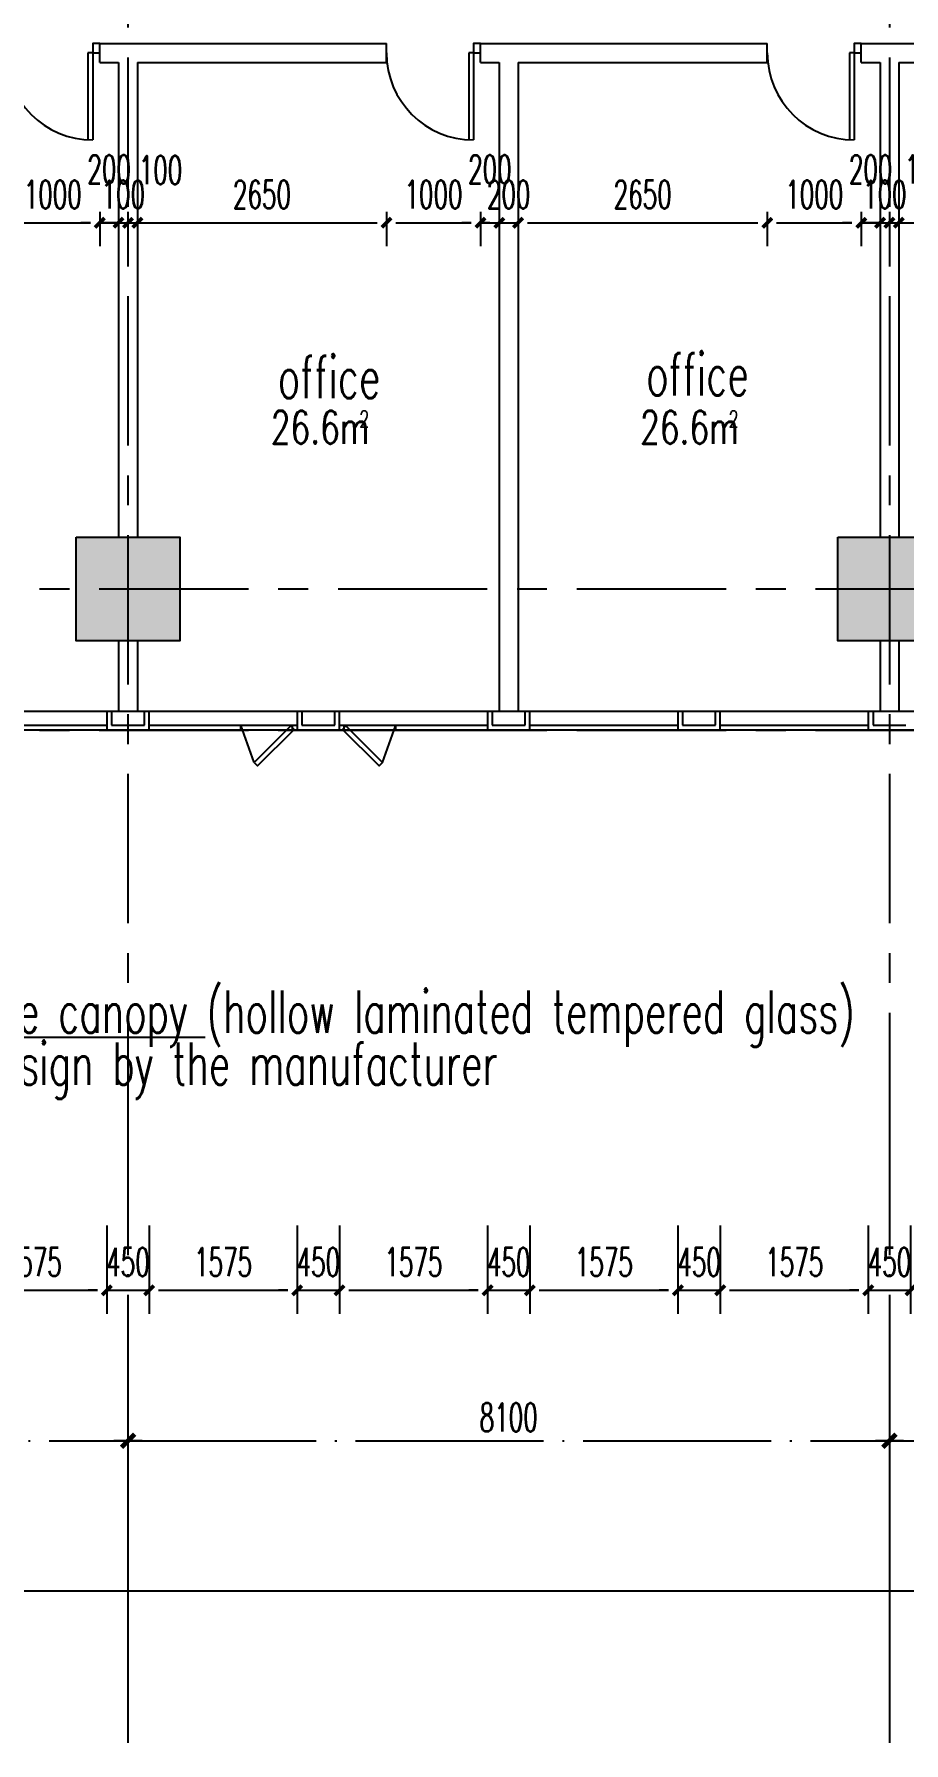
# Model space of a CAD drawing. Extents: x 824790 to 994147, y 4290613 to 4374713.
# Drawn here: x 915412 to 924663, y 4307924 to 4326096 of the extents above; entities that cross this region are included whole.
import ezdxf

# ---------------------------------------------------------------- set-up
doc = ezdxf.new("R2010")
doc.units = 0
doc.header["$LTSCALE"] = 1000
doc.header["$MEASUREMENT"] = 0
for name, pattern in [('ACAD_ISO08W100', [36, 24, -3, 6, -3]), ('CENTER', [50.8, 31.75, -6.35, 6.35, -6.35]), ('DOTE', [2.42, 2, -0.2, 0.02, -0.2])]:
    doc.linetypes.add(name, pattern=pattern)
doc.layers.get('0').update_dxf_attribs({"color": 255, "linetype": 'CONTINUOUS'})
for name, color, linetype in [('A-AREA-TEXT', 6, 'CONTINUOUS'), ('A-AXIS', 3, 'CONTINUOUS'), ('A-DIM', 201, 'CONTINUOUS'), ('A-DOTE', 8, 'ACAD_ISO08W100'), ('A-FIN-GRAN', 34, 'CONTINUOUS'), ('A-NOTE', 150, 'CONTINUOUS'), ('A-TEXT-CN', 31, 'CONTINUOUS'), ('A-WALL', 2, 'CONTINUOUS'), ('A-WINDOW', 4, 'CONTINUOUS'), ('A_DIM_EX1', 171, 'CONTINUOUS'), ('DOTE', 17, 'DOTE'), ('HATCH-F252', 252, 'CONTINUOUS'), ('S-COLUMN', 1, 'CONTINUOUS'), ('WINDOW', 4, 'CONTINUOUS')]:
    doc.layers.add(name, color=color, linetype=linetype)
doc.styles.add('_HZTXT', font='tjromans.shx', dxfattribs={"width": 0.7, "bigfont": 'tjhztxt.shx'})
doc.styles.add('DIM_FONT', font='SIMPLEX.shx', dxfattribs={"width": 0.6, "bigfont": 'GBCBIG.shx'})
doc.styles.add('TONGJI-FONT', font='simplex.shx')
doc.dimstyles.new('DIM100', dxfattribs={"dimscale": 100, "dimtxt": 3, "dimasz": 0.01, "dimexe": 1, "dimexo": 1, "dimgap": 1, "dimtad": 1, "dimdec": 0, "dimtxsty": 'DIM_FONT', "dimblk1": 'h-_DIMX', "dimblk2": 'h-_DIMX', "dimsah": 1, "dimcen": 0.01, "dimclrd": 256, "dimclre": 256, "dimclrt": 7, "dimadec": 3, "dimazin": 3, "dimtfac": 1, "dimtdec": 0, "dimtix": 1, "dimtmove": 2, "dimatfit": 3, "dimldrblk": 'h-_DIMX', "dimtzin": 5, "dimarcsym": 0})
doc.dimstyles.new('DIMN', dxfattribs={"dimtxt": 300, "dimasz": 100, "dimexe": 250, "dimexo": 300, "dimgap": 150, "dimtad": 1, "dimdec": 0, "dimtxsty": 'DIM_FONT', "dimblk": 'h-_ArchTick', "dimcen": 2.5, "dimclrt": 7, "dimazin": 2, "dimtfac": 1, "dimtdec": 0, "dimtix": 1, "dimtmove": 2, "dimatfit": 3, "dimarcsym": 0})

# ---------------------------------------------------------------- blocks, each defined once
blk = doc.blocks.new('h-_DIMX')
blk.add_line((-150, 0), (150, 0))
at = {"const_width": 50}
blk.add_lwpolyline([(-70, -70), (70, 70)], dxfattribs=at)
blk = doc.blocks.new('*D74')
at = {"layer": 'A-AXIS', "lineweight": -2, "transparency": 16777216}
for p, q in [((-2600529, -1783515), (-2600529, -1788988)), ((-2487529, -1783515), (-2487529, -1788988)), ((-2487530, -1788888), (-2600528, -1788888))]:
    blk.add_line(p, q, dxfattribs=at)
at = {"layer": 'A-AXIS', "lineweight": -2, "transparency": 16777216, "rotation": 180}
blk.add_blockref('h-_DIMX', (-2600529, -1788888), dxfattribs=at)
at = {"layer": 'A-AXIS', "lineweight": -2, "transparency": 16777216}
blk.add_blockref('h-_DIMX', (-2487529, -1788888), dxfattribs=at)
at = {"layer": 'A-AXIS', "color": 7, "transparency": 16777216, "insert": (-2544029, -1788638), "char_height": 300, "attachment_point": 5, "style": 'DIM_FONT'}
blk.add_mtext('\\A1;113000', dxfattribs=at)
blk = doc.blocks.new('h-轴号横')
at = {"layer": 'DOTE', "linetype": 'ACAD_ISO08W100'}
for p, q in [((-2524061, -1920712), (-2524061, -1925256)), ((-2515961, -1921498), (-2515961, -1925257))]:
    blk.add_line(p, q, dxfattribs=at)
blk = doc.blocks.new('h-D10')
for p, q in [((75, 0), (75, 925)), ((125, 0), (125, 923.64766)), ((75, 0), (125, 0))]:
    blk.add_line(p, q)
blk.add_lwpolyline([(75, 0), (0, 0), (0, -100), (75, -100)], close=True)
blk.add_arc((75, 0), 925, 0, 90)
blk = doc.blocks.new('h-ewryer')
at = {"layer": 'A-WINDOW', "ltscale": 0.5}
blk.add_line((366378, 243878), (366234, 243482), dxfattribs=at)
at = {"layer": 'A-WINDOW'}
for p, q in [((366234, 243532), (366234, 243482)), ((366784, 243532), (366784, 243482))]:
    blk.add_line(p, q, dxfattribs=at)
at = {"layer": 'A-WINDOW', "ltscale": 0.5}
blk.add_lwpolyline([(366378, 243878), (366413, 243914), (366802, 243525), (366767, 243489)], close=True, dxfattribs=at)
blk = doc.blocks.new('h-2层裙房幕墙')
at = {"layer": 'A-FIN-GRAN'}
for p, q in [((814786, 4006635), (814786, 4006435)), ((814836, 4006635), (814836, 4006485)), ((815186, 4006485), (815186, 4006635)), ((815236, 4006435), (815236, 4006635)), ((816811, 4006635), (816811, 4006435)), ((816861, 4006635), (816861, 4006485)), ((817211, 4006485), (817211, 4006635)), ((817261, 4006435), (817261, 4006635)), ((818836, 4006635), (818836, 4006435)), ((818886, 4006635), (818886, 4006485)), ((819236, 4006485), (819236, 4006635)), ((819286, 4006435), (819286, 4006635)), ((820861, 4006635), (820861, 4006435)), ((820911, 4006635), (820911, 4006485)), ((821261, 4006485), (821261, 4006635)), ((821311, 4006435), (821311, 4006635)), ((822886, 4006635), (822886, 4006435)), ((822936, 4006635), (822936, 4006485)), ((814786, 4006435), (815236, 4006435)), ((814836, 4006485), (815186, 4006485)), ((816811, 4006435), (817261, 4006435)), ((816861, 4006485), (817211, 4006485)), ((818836, 4006435), (819286, 4006435)), ((818886, 4006485), (819236, 4006485)), ((820861, 4006435), (821311, 4006435)), ((820911, 4006485), (821261, 4006485)), ((822886, 4006435), (823336, 4006435)), ((822936, 4006485), (823286, 4006485))]:
    blk.add_line(p, q, dxfattribs=at)
at = {"layer": 'WINDOW'}
for p, q in [((802936, 4006635), (839086, 4006635)), ((839086, 4006435), (802936, 4006435)), ((813211, 4006485), (814786, 4006485)), ((815236, 4006485), (816811, 4006485)), ((817261, 4006485), (818836, 4006485)), ((819286, 4006485), (820861, 4006485)), ((821311, 4006485), (822886, 4006485))]:
    blk.add_line(p, q, dxfattribs=at)
at = {"layer": 'A-WINDOW', "xscale": -1, "rotation": 180}
blk.add_blockref('h-ewryer', (449976, 4249967), dxfattribs=at)
at = {"layer": 'A-WINDOW', "rotation": 180}
blk.add_blockref('h-ewryer', (1184095, 4249967), dxfattribs=at)
blk = doc.blocks.new('h-1100柱')
at = {"layer": 'HATCH-F252'}
blk.add_hatch(color=256, dxfattribs=at).paths.add_polyline_path([(917265, 4495302), (918365, 4495302), (918365, 4494202), (917265, 4494202)])
at = {"layer": 'S-COLUMN'}
blk.add_lwpolyline([(917265, 4495302), (918365, 4495302), (918365, 4494202), (917265, 4494202)], close=True, dxfattribs=at)
blk = doc.blocks.new('h-二层柱网')
at = {"layer": 'A-WALL'}
for p in [(198595, -174557), (206695, -174557)]:
    blk.add_blockref('h-1100柱', p, dxfattribs=at)
blk = doc.blocks.new('h-_ArchTick')
at = {"color": 0, "linetype": 'ByBlock', "const_width": 0.4}
blk.add_lwpolyline([(-0.5, -0.5), (0.5, 0.5)], dxfattribs=at)
blk = doc.blocks.new('*D467')
at = {"layer": 'A-DIM', "color": 0, "lineweight": -2, "transparency": 16777216}
for p, q in [((924285, 4313426), (924285, 4312487)), ((924735, 4313426), (924735, 4312487)), ((924185, 4312737), (924085, 4312737)), ((924285, 4312737), (924735, 4312737)), ((924835, 4312737), (924935, 4312737))]:
    blk.add_line(p, q, dxfattribs=at)
at = {"layer": 'A-DIM', "color": 0, "lineweight": -2, "transparency": 16777216, "xscale": 100, "yscale": 100, "zscale": 100}
blk.add_blockref('h-_ArchTick', (924285, 4312737), dxfattribs=at)
at = {"layer": 'A-DIM', "color": 0, "lineweight": -2, "transparency": 16777216, "xscale": 100, "yscale": 100, "zscale": 100, "rotation": 180}
blk.add_blockref('h-_ArchTick', (924735, 4312737), dxfattribs=at)
at = {"layer": 'A-DIM', "color": 7, "transparency": 16777216, "insert": (924510, 4313037), "char_height": 300, "attachment_point": 5, "style": 'DIM_FONT'}
blk.add_mtext('\\A1;450', dxfattribs=at)
blk = doc.blocks.new('*D468')
at = {"layer": 'A-DIM', "color": 0, "lineweight": -2, "transparency": 16777216}
for p, q in [((922710, 4313426), (922710, 4312487)), ((924285, 4313426), (924285, 4312487)), ((922810, 4312737), (924185, 4312737))]:
    blk.add_line(p, q, dxfattribs=at)
at = {"layer": 'A-DIM', "color": 0, "lineweight": -2, "transparency": 16777216, "xscale": 100, "yscale": 100, "zscale": 100, "rotation": 180}
blk.add_blockref('h-_ArchTick', (922710, 4312737), dxfattribs=at)
at = {"layer": 'A-DIM', "color": 0, "lineweight": -2, "transparency": 16777216, "xscale": 100, "yscale": 100, "zscale": 100}
blk.add_blockref('h-_ArchTick', (924285, 4312737), dxfattribs=at)
at = {"layer": 'A-DIM', "color": 7, "transparency": 16777216, "insert": (923497, 4313037), "char_height": 300, "attachment_point": 5, "style": 'DIM_FONT'}
blk.add_mtext('\\A1;1575', dxfattribs=at)
blk = doc.blocks.new('*D469')
at = {"layer": 'A-DIM', "color": 0, "lineweight": -2, "transparency": 16777216}
for p, q in [((922260, 4313426), (922260, 4312487)), ((922710, 4313426), (922710, 4312487)), ((922160, 4312737), (922060, 4312737)), ((922260, 4312737), (922710, 4312737)), ((922810, 4312737), (922910, 4312737))]:
    blk.add_line(p, q, dxfattribs=at)
at = {"layer": 'A-DIM', "color": 0, "lineweight": -2, "transparency": 16777216, "xscale": 100, "yscale": 100, "zscale": 100}
blk.add_blockref('h-_ArchTick', (922260, 4312737), dxfattribs=at)
at = {"layer": 'A-DIM', "color": 0, "lineweight": -2, "transparency": 16777216, "xscale": 100, "yscale": 100, "zscale": 100, "rotation": 180}
blk.add_blockref('h-_ArchTick', (922710, 4312737), dxfattribs=at)
at = {"layer": 'A-DIM', "color": 7, "transparency": 16777216, "insert": (922485, 4313037), "char_height": 300, "attachment_point": 5, "style": 'DIM_FONT'}
blk.add_mtext('\\A1;450', dxfattribs=at)
blk = doc.blocks.new('*D470')
at = {"layer": 'A-DIM', "color": 0, "lineweight": -2, "transparency": 16777216}
for p, q in [((920685, 4313426), (920685, 4312487)), ((922260, 4313426), (922260, 4312487)), ((920785, 4312737), (922160, 4312737))]:
    blk.add_line(p, q, dxfattribs=at)
at = {"layer": 'A-DIM', "color": 0, "lineweight": -2, "transparency": 16777216, "xscale": 100, "yscale": 100, "zscale": 100, "rotation": 180}
blk.add_blockref('h-_ArchTick', (920685, 4312737), dxfattribs=at)
at = {"layer": 'A-DIM', "color": 0, "lineweight": -2, "transparency": 16777216, "xscale": 100, "yscale": 100, "zscale": 100}
blk.add_blockref('h-_ArchTick', (922260, 4312737), dxfattribs=at)
at = {"layer": 'A-DIM', "color": 7, "transparency": 16777216, "insert": (921472, 4313037), "char_height": 300, "attachment_point": 5, "style": 'DIM_FONT'}
blk.add_mtext('\\A1;1575', dxfattribs=at)
blk = doc.blocks.new('*D471')
at = {"layer": 'A-DIM', "color": 0, "lineweight": -2, "transparency": 16777216}
for p, q in [((920235, 4313426), (920235, 4312487)), ((920685, 4313426), (920685, 4312487)), ((920135, 4312737), (920035, 4312737)), ((920235, 4312737), (920685, 4312737)), ((920785, 4312737), (920885, 4312737))]:
    blk.add_line(p, q, dxfattribs=at)
at = {"layer": 'A-DIM', "color": 0, "lineweight": -2, "transparency": 16777216, "xscale": 100, "yscale": 100, "zscale": 100}
blk.add_blockref('h-_ArchTick', (920235, 4312737), dxfattribs=at)
at = {"layer": 'A-DIM', "color": 0, "lineweight": -2, "transparency": 16777216, "xscale": 100, "yscale": 100, "zscale": 100, "rotation": 180}
blk.add_blockref('h-_ArchTick', (920685, 4312737), dxfattribs=at)
at = {"layer": 'A-DIM', "color": 7, "transparency": 16777216, "insert": (920460, 4313037), "char_height": 300, "attachment_point": 5, "style": 'DIM_FONT'}
blk.add_mtext('\\A1;450', dxfattribs=at)
blk = doc.blocks.new('*D472')
at = {"layer": 'A-DIM', "color": 0, "lineweight": -2, "transparency": 16777216}
for p, q in [((918660, 4313426), (918660, 4312487)), ((920235, 4313426), (920235, 4312487)), ((918760, 4312737), (920135, 4312737))]:
    blk.add_line(p, q, dxfattribs=at)
at = {"layer": 'A-DIM', "color": 0, "lineweight": -2, "transparency": 16777216, "xscale": 100, "yscale": 100, "zscale": 100, "rotation": 180}
blk.add_blockref('h-_ArchTick', (918660, 4312737), dxfattribs=at)
at = {"layer": 'A-DIM', "color": 0, "lineweight": -2, "transparency": 16777216, "xscale": 100, "yscale": 100, "zscale": 100}
blk.add_blockref('h-_ArchTick', (920235, 4312737), dxfattribs=at)
at = {"layer": 'A-DIM', "color": 7, "transparency": 16777216, "insert": (919447, 4313037), "char_height": 300, "attachment_point": 5, "style": 'DIM_FONT'}
blk.add_mtext('\\A1;1575', dxfattribs=at)
blk = doc.blocks.new('*D473')
at = {"layer": 'A-DIM', "color": 0, "lineweight": -2, "transparency": 16777216}
for p, q in [((918210, 4313426), (918210, 4312487)), ((918660, 4313426), (918660, 4312487)), ((918110, 4312737), (918010, 4312737)), ((918210, 4312737), (918660, 4312737)), ((918760, 4312737), (918860, 4312737))]:
    blk.add_line(p, q, dxfattribs=at)
at = {"layer": 'A-DIM', "color": 0, "lineweight": -2, "transparency": 16777216, "xscale": 100, "yscale": 100, "zscale": 100}
blk.add_blockref('h-_ArchTick', (918210, 4312737), dxfattribs=at)
at = {"layer": 'A-DIM', "color": 0, "lineweight": -2, "transparency": 16777216, "xscale": 100, "yscale": 100, "zscale": 100, "rotation": 180}
blk.add_blockref('h-_ArchTick', (918660, 4312737), dxfattribs=at)
at = {"layer": 'A-DIM', "color": 7, "transparency": 16777216, "insert": (918435, 4313037), "char_height": 300, "attachment_point": 5, "style": 'DIM_FONT'}
blk.add_mtext('\\A1;450', dxfattribs=at)
blk = doc.blocks.new('*D474')
at = {"layer": 'A-DIM', "color": 0, "lineweight": -2, "transparency": 16777216}
for p, q in [((916635, 4313426), (916635, 4312487)), ((918210, 4313426), (918210, 4312487)), ((916735, 4312737), (918110, 4312737))]:
    blk.add_line(p, q, dxfattribs=at)
at = {"layer": 'A-DIM', "color": 0, "lineweight": -2, "transparency": 16777216, "xscale": 100, "yscale": 100, "zscale": 100, "rotation": 180}
blk.add_blockref('h-_ArchTick', (916635, 4312737), dxfattribs=at)
at = {"layer": 'A-DIM', "color": 0, "lineweight": -2, "transparency": 16777216, "xscale": 100, "yscale": 100, "zscale": 100}
blk.add_blockref('h-_ArchTick', (918210, 4312737), dxfattribs=at)
at = {"layer": 'A-DIM', "color": 7, "transparency": 16777216, "insert": (917422, 4313037), "char_height": 300, "attachment_point": 5, "style": 'DIM_FONT'}
blk.add_mtext('\\A1;1575', dxfattribs=at)
blk = doc.blocks.new('*D475')
at = {"layer": 'A-DIM', "color": 0, "lineweight": -2, "transparency": 16777216}
for p, q in [((916185, 4313426), (916185, 4312487)), ((916635, 4313426), (916635, 4312487)), ((916085, 4312737), (915985, 4312737)), ((916185, 4312737), (916635, 4312737)), ((916735, 4312737), (916835, 4312737))]:
    blk.add_line(p, q, dxfattribs=at)
at = {"layer": 'A-DIM', "color": 0, "lineweight": -2, "transparency": 16777216, "xscale": 100, "yscale": 100, "zscale": 100}
blk.add_blockref('h-_ArchTick', (916185, 4312737), dxfattribs=at)
at = {"layer": 'A-DIM', "color": 0, "lineweight": -2, "transparency": 16777216, "xscale": 100, "yscale": 100, "zscale": 100, "rotation": 180}
blk.add_blockref('h-_ArchTick', (916635, 4312737), dxfattribs=at)
at = {"layer": 'A-DIM', "color": 7, "transparency": 16777216, "insert": (916410, 4313037), "char_height": 300, "attachment_point": 5, "style": 'DIM_FONT'}
blk.add_mtext('\\A1;450', dxfattribs=at)
blk = doc.blocks.new('*D476')
at = {"layer": 'A-DIM', "color": 0, "lineweight": -2, "transparency": 16777216}
for p, q in [((914610, 4313426), (914610, 4312487)), ((916185, 4313426), (916185, 4312487)), ((914710, 4312737), (916085, 4312737))]:
    blk.add_line(p, q, dxfattribs=at)
at = {"layer": 'A-DIM', "color": 0, "lineweight": -2, "transparency": 16777216, "xscale": 100, "yscale": 100, "zscale": 100, "rotation": 180}
blk.add_blockref('h-_ArchTick', (914610, 4312737), dxfattribs=at)
at = {"layer": 'A-DIM', "color": 0, "lineweight": -2, "transparency": 16777216, "xscale": 100, "yscale": 100, "zscale": 100}
blk.add_blockref('h-_ArchTick', (916185, 4312737), dxfattribs=at)
at = {"layer": 'A-DIM', "color": 7, "transparency": 16777216, "insert": (915397, 4313037), "char_height": 300, "attachment_point": 5, "style": 'DIM_FONT'}
blk.add_mtext('\\A1;1575', dxfattribs=at)
blk = doc.blocks.new('*D601')
at = {"layer": 'A-DIM', "color": 0, "lineweight": -2, "transparency": 16777216}
for p, q in [((915110, 4324207), (915110, 4323840)), ((915210, 4324090), (916010, 4324090)), ((916110, 4324207), (916110, 4323840))]:
    blk.add_line(p, q, dxfattribs=at)
at = {"layer": 'A-DIM', "color": 0, "lineweight": -2, "transparency": 16777216, "xscale": 100, "yscale": 100, "zscale": 100, "rotation": 180}
blk.add_blockref('h-_ArchTick', (915110, 4324090), dxfattribs=at)
at = {"layer": 'A-DIM', "color": 0, "lineweight": -2, "transparency": 16777216, "xscale": 100, "yscale": 100, "zscale": 100}
blk.add_blockref('h-_ArchTick', (916110, 4324090), dxfattribs=at)
at = {"layer": 'A-DIM', "color": 7, "transparency": 16777216, "insert": (915610, 4324390), "char_height": 300, "attachment_point": 5, "style": 'DIM_FONT'}
blk.add_mtext('\\A1;1000', dxfattribs=at)
blk = doc.blocks.new('*D602')
at = {"layer": 'A-DIM', "color": 0, "lineweight": -2, "transparency": 16777216}
for p, q in [((916010, 4324090), (915910, 4324090)), ((916110, 4324207), (916110, 4323840)), ((916110, 4324090), (916310, 4324090)), ((916310, 4324207), (916310, 4323840)), ((916410, 4324090), (916510, 4324090))]:
    blk.add_line(p, q, dxfattribs=at)
at = {"layer": 'A-DIM', "color": 0, "lineweight": -2, "transparency": 16777216, "xscale": 100, "yscale": 100, "zscale": 100}
blk.add_blockref('h-_ArchTick', (916110, 4324090), dxfattribs=at)
at = {"layer": 'A-DIM', "color": 0, "lineweight": -2, "transparency": 16777216, "xscale": 100, "yscale": 100, "zscale": 100, "rotation": 180}
blk.add_blockref('h-_ArchTick', (916310, 4324090), dxfattribs=at)
at = {"layer": 'A-DIM', "color": 7, "transparency": 16777216, "insert": (916210, 4324658), "char_height": 300, "attachment_point": 5, "style": 'DIM_FONT'}
blk.add_mtext('\\A1;200', dxfattribs=at)
blk = doc.blocks.new('*D603')
at = {"layer": 'A-DIM', "color": 0, "lineweight": -2, "transparency": 16777216}
for p, q in [((916210, 4324090), (916110, 4324090)), ((916310, 4324207), (916310, 4323840)), ((916310, 4324090), (916410, 4324090)), ((916410, 4324207), (916410, 4323840)), ((916510, 4324090), (916610, 4324090))]:
    blk.add_line(p, q, dxfattribs=at)
at = {"layer": 'A-DIM', "color": 0, "lineweight": -2, "transparency": 16777216, "xscale": 100, "yscale": 100, "zscale": 100}
blk.add_blockref('h-_ArchTick', (916310, 4324090), dxfattribs=at)
at = {"layer": 'A-DIM', "color": 0, "lineweight": -2, "transparency": 16777216, "xscale": 100, "yscale": 100, "zscale": 100, "rotation": 180}
blk.add_blockref('h-_ArchTick', (916410, 4324090), dxfattribs=at)
at = {"layer": 'A-DIM', "color": 7, "transparency": 16777216, "insert": (916360, 4324390), "char_height": 300, "attachment_point": 5, "style": 'DIM_FONT'}
blk.add_mtext('\\A1;100', dxfattribs=at)
blk = doc.blocks.new('*D604')
at = {"layer": 'A-DIM', "color": 0, "lineweight": -2, "transparency": 16777216}
for p, q in [((916310, 4324090), (916210, 4324090)), ((916410, 4324207), (916410, 4323840)), ((916410, 4324090), (916510, 4324090)), ((916510, 4324207), (916510, 4323840)), ((916610, 4324090), (916710, 4324090))]:
    blk.add_line(p, q, dxfattribs=at)
at = {"layer": 'A-DIM', "color": 0, "lineweight": -2, "transparency": 16777216, "xscale": 100, "yscale": 100, "zscale": 100}
blk.add_blockref('h-_ArchTick', (916410, 4324090), dxfattribs=at)
at = {"layer": 'A-DIM', "color": 0, "lineweight": -2, "transparency": 16777216, "xscale": 100, "yscale": 100, "zscale": 100, "rotation": 180}
blk.add_blockref('h-_ArchTick', (916510, 4324090), dxfattribs=at)
at = {"layer": 'A-DIM', "color": 7, "transparency": 16777216, "insert": (916756, 4324650), "char_height": 300, "attachment_point": 5, "style": 'DIM_FONT'}
blk.add_mtext('\\A1;100', dxfattribs=at)
blk = doc.blocks.new('*D605')
at = {"layer": 'A-DIM', "color": 0, "lineweight": -2, "transparency": 16777216}
for p, q in [((916510, 4324207), (916510, 4323840)), ((916610, 4324090), (919060, 4324090)), ((919160, 4324207), (919160, 4323840))]:
    blk.add_line(p, q, dxfattribs=at)
at = {"layer": 'A-DIM', "color": 0, "lineweight": -2, "transparency": 16777216, "xscale": 100, "yscale": 100, "zscale": 100, "rotation": 180}
blk.add_blockref('h-_ArchTick', (916510, 4324090), dxfattribs=at)
at = {"layer": 'A-DIM', "color": 0, "lineweight": -2, "transparency": 16777216, "xscale": 100, "yscale": 100, "zscale": 100}
blk.add_blockref('h-_ArchTick', (919160, 4324090), dxfattribs=at)
at = {"layer": 'A-DIM', "color": 7, "transparency": 16777216, "insert": (917835, 4324390), "char_height": 300, "attachment_point": 5, "style": 'DIM_FONT'}
blk.add_mtext('\\A1;2650', dxfattribs=at)
blk = doc.blocks.new('*D606')
at = {"layer": 'A-DIM', "color": 0, "lineweight": -2, "transparency": 16777216}
for p, q in [((919160, 4324207), (919160, 4323840)), ((919260, 4324090), (920060, 4324090)), ((920160, 4324207), (920160, 4323840))]:
    blk.add_line(p, q, dxfattribs=at)
at = {"layer": 'A-DIM', "color": 0, "lineweight": -2, "transparency": 16777216, "xscale": 100, "yscale": 100, "zscale": 100, "rotation": 180}
blk.add_blockref('h-_ArchTick', (919160, 4324090), dxfattribs=at)
at = {"layer": 'A-DIM', "color": 0, "lineweight": -2, "transparency": 16777216, "xscale": 100, "yscale": 100, "zscale": 100}
blk.add_blockref('h-_ArchTick', (920160, 4324090), dxfattribs=at)
at = {"layer": 'A-DIM', "color": 7, "transparency": 16777216, "insert": (919660, 4324390), "char_height": 300, "attachment_point": 5, "style": 'DIM_FONT'}
blk.add_mtext('\\A1;1000', dxfattribs=at)
blk = doc.blocks.new('*D607')
at = {"layer": 'A-DIM', "color": 0, "lineweight": -2, "transparency": 16777216}
for p, q in [((920060, 4324090), (919960, 4324090)), ((920160, 4324207), (920160, 4323840)), ((920160, 4324090), (920360, 4324090)), ((920360, 4324207), (920360, 4323840)), ((920460, 4324090), (920560, 4324090))]:
    blk.add_line(p, q, dxfattribs=at)
at = {"layer": 'A-DIM', "color": 0, "lineweight": -2, "transparency": 16777216, "xscale": 100, "yscale": 100, "zscale": 100}
blk.add_blockref('h-_ArchTick', (920160, 4324090), dxfattribs=at)
at = {"layer": 'A-DIM', "color": 0, "lineweight": -2, "transparency": 16777216, "xscale": 100, "yscale": 100, "zscale": 100, "rotation": 180}
blk.add_blockref('h-_ArchTick', (920360, 4324090), dxfattribs=at)
at = {"layer": 'A-DIM', "color": 7, "transparency": 16777216, "insert": (920260, 4324658), "char_height": 300, "attachment_point": 5, "style": 'DIM_FONT'}
blk.add_mtext('\\A1;200', dxfattribs=at)
blk = doc.blocks.new('*D608')
at = {"layer": 'A-DIM', "color": 0, "lineweight": -2, "transparency": 16777216}
for p, q in [((920260, 4324090), (920160, 4324090)), ((920360, 4324207), (920360, 4323840)), ((920360, 4324090), (920560, 4324090)), ((920560, 4324207), (920560, 4323840)), ((920660, 4324090), (920760, 4324090))]:
    blk.add_line(p, q, dxfattribs=at)
at = {"layer": 'A-DIM', "color": 0, "lineweight": -2, "transparency": 16777216, "xscale": 100, "yscale": 100, "zscale": 100}
blk.add_blockref('h-_ArchTick', (920360, 4324090), dxfattribs=at)
at = {"layer": 'A-DIM', "color": 0, "lineweight": -2, "transparency": 16777216, "xscale": 100, "yscale": 100, "zscale": 100, "rotation": 180}
blk.add_blockref('h-_ArchTick', (920560, 4324090), dxfattribs=at)
at = {"layer": 'A-DIM', "color": 7, "transparency": 16777216, "insert": (920460, 4324390), "char_height": 300, "attachment_point": 5, "style": 'DIM_FONT'}
blk.add_mtext('\\A1;200', dxfattribs=at)
blk = doc.blocks.new('*D609')
at = {"layer": 'A-DIM', "color": 0, "lineweight": -2, "transparency": 16777216}
for p, q in [((920560, 4324207), (920560, 4323840)), ((920660, 4324090), (923110, 4324090)), ((923210, 4324207), (923210, 4323840))]:
    blk.add_line(p, q, dxfattribs=at)
at = {"layer": 'A-DIM', "color": 0, "lineweight": -2, "transparency": 16777216, "xscale": 100, "yscale": 100, "zscale": 100, "rotation": 180}
blk.add_blockref('h-_ArchTick', (920560, 4324090), dxfattribs=at)
at = {"layer": 'A-DIM', "color": 0, "lineweight": -2, "transparency": 16777216, "xscale": 100, "yscale": 100, "zscale": 100}
blk.add_blockref('h-_ArchTick', (923210, 4324090), dxfattribs=at)
at = {"layer": 'A-DIM', "color": 7, "transparency": 16777216, "insert": (921885, 4324390), "char_height": 300, "attachment_point": 5, "style": 'DIM_FONT'}
blk.add_mtext('\\A1;2650', dxfattribs=at)
blk = doc.blocks.new('*D610')
at = {"layer": 'A-DIM', "color": 0, "lineweight": -2, "transparency": 16777216}
for p, q in [((923210, 4324207), (923210, 4323840)), ((923310, 4324090), (924110, 4324090)), ((924210, 4324207), (924210, 4323840))]:
    blk.add_line(p, q, dxfattribs=at)
at = {"layer": 'A-DIM', "color": 0, "lineweight": -2, "transparency": 16777216, "xscale": 100, "yscale": 100, "zscale": 100, "rotation": 180}
blk.add_blockref('h-_ArchTick', (923210, 4324090), dxfattribs=at)
at = {"layer": 'A-DIM', "color": 0, "lineweight": -2, "transparency": 16777216, "xscale": 100, "yscale": 100, "zscale": 100}
blk.add_blockref('h-_ArchTick', (924210, 4324090), dxfattribs=at)
at = {"layer": 'A-DIM', "color": 7, "transparency": 16777216, "insert": (923710, 4324390), "char_height": 300, "attachment_point": 5, "style": 'DIM_FONT'}
blk.add_mtext('\\A1;1000', dxfattribs=at)
blk = doc.blocks.new('*D611')
at = {"layer": 'A-DIM', "color": 0, "lineweight": -2, "transparency": 16777216}
for p, q in [((924110, 4324090), (924010, 4324090)), ((924210, 4324207), (924210, 4323840)), ((924210, 4324090), (924410, 4324090)), ((924410, 4324207), (924410, 4323840)), ((924510, 4324090), (924610, 4324090))]:
    blk.add_line(p, q, dxfattribs=at)
at = {"layer": 'A-DIM', "color": 0, "lineweight": -2, "transparency": 16777216, "xscale": 100, "yscale": 100, "zscale": 100}
blk.add_blockref('h-_ArchTick', (924210, 4324090), dxfattribs=at)
at = {"layer": 'A-DIM', "color": 0, "lineweight": -2, "transparency": 16777216, "xscale": 100, "yscale": 100, "zscale": 100, "rotation": 180}
blk.add_blockref('h-_ArchTick', (924410, 4324090), dxfattribs=at)
at = {"layer": 'A-DIM', "color": 7, "transparency": 16777216, "insert": (924310, 4324658), "char_height": 300, "attachment_point": 5, "style": 'DIM_FONT'}
blk.add_mtext('\\A1;200', dxfattribs=at)
blk = doc.blocks.new('*D612')
at = {"layer": 'A-DIM', "color": 0, "lineweight": -2, "transparency": 16777216}
for p, q in [((924310, 4324090), (924210, 4324090)), ((924410, 4324207), (924410, 4323840)), ((924410, 4324090), (924510, 4324090)), ((924510, 4324207), (924510, 4323840)), ((924610, 4324090), (924710, 4324090))]:
    blk.add_line(p, q, dxfattribs=at)
at = {"layer": 'A-DIM', "color": 0, "lineweight": -2, "transparency": 16777216, "xscale": 100, "yscale": 100, "zscale": 100}
blk.add_blockref('h-_ArchTick', (924410, 4324090), dxfattribs=at)
at = {"layer": 'A-DIM', "color": 0, "lineweight": -2, "transparency": 16777216, "xscale": 100, "yscale": 100, "zscale": 100, "rotation": 180}
blk.add_blockref('h-_ArchTick', (924510, 4324090), dxfattribs=at)
at = {"layer": 'A-DIM', "color": 7, "transparency": 16777216, "insert": (924460, 4324390), "char_height": 300, "attachment_point": 5, "style": 'DIM_FONT'}
blk.add_mtext('\\A1;100', dxfattribs=at)
blk = doc.blocks.new('*D613')
at = {"layer": 'A-DIM', "color": 0, "lineweight": -2, "transparency": 16777216}
for p, q in [((924410, 4324090), (924310, 4324090)), ((924510, 4324207), (924510, 4323840)), ((924510, 4324090), (924610, 4324090)), ((924610, 4324207), (924610, 4323840)), ((924710, 4324090), (924810, 4324090))]:
    blk.add_line(p, q, dxfattribs=at)
at = {"layer": 'A-DIM', "color": 0, "lineweight": -2, "transparency": 16777216, "xscale": 100, "yscale": 100, "zscale": 100}
blk.add_blockref('h-_ArchTick', (924510, 4324090), dxfattribs=at)
at = {"layer": 'A-DIM', "color": 0, "lineweight": -2, "transparency": 16777216, "xscale": 100, "yscale": 100, "zscale": 100, "rotation": 180}
blk.add_blockref('h-_ArchTick', (924610, 4324090), dxfattribs=at)
at = {"layer": 'A-DIM', "color": 7, "transparency": 16777216, "insert": (924905, 4324658), "char_height": 300, "attachment_point": 5, "style": 'DIM_FONT'}
blk.add_mtext('\\A1;100', dxfattribs=at)
blk = doc.blocks.new('*D614')
at = {"layer": 'A-DIM', "color": 0, "lineweight": -2, "transparency": 16777216}
for p, q in [((924610, 4324207), (924610, 4323840)), ((924710, 4324090), (928360, 4324090)), ((928460, 4324207), (928460, 4323840))]:
    blk.add_line(p, q, dxfattribs=at)
at = {"layer": 'A-DIM', "color": 0, "lineweight": -2, "transparency": 16777216, "xscale": 100, "yscale": 100, "zscale": 100, "rotation": 180}
blk.add_blockref('h-_ArchTick', (924610, 4324090), dxfattribs=at)
at = {"layer": 'A-DIM', "color": 0, "lineweight": -2, "transparency": 16777216, "xscale": 100, "yscale": 100, "zscale": 100}
blk.add_blockref('h-_ArchTick', (928460, 4324090), dxfattribs=at)
at = {"layer": 'A-DIM', "color": 7, "transparency": 16777216, "insert": (926535, 4324390), "char_height": 300, "attachment_point": 5, "style": 'DIM_FONT'}
blk.add_mtext('\\A1;3850', dxfattribs=at)
blk = doc.blocks.new('h-wrt')
at = {"layer": 'A-DOTE', "linetype": 'CENTER', "ltscale": 0.05}
for p, q in [((-2524228.9, -1744636.2), (-2524228.9, -1784214.6)), ((-2516128.9, -1744636.2), (-2516128.9, -1784214.6)), ((-2539774.6, -1778229), (-2483728.3, -1778229)), ((-2539774.6, -1779729), (-2483728.3, -1779729))]:
    blk.add_line(p, q, dxfattribs=at)
at = {"layer": 'A_DIM_EX1'}
blk.add_blockref('h-轴号横', (-168.1, 134757.2), dxfattribs=at)
at = {"layer": 'A-AXIS'}
for base, p1, p2 in [((-2524228.8, -1787287.5), (-2532328.8, -1783214.6), (-2524228.8, -1783214.6)), ((-2516128.8, -1787287.5), (-2524228.8, -1783214.6), (-2516128.8, -1783214.6)), ((-2508028.8, -1787287.5), (-2516128.8, -1783214.6), (-2508028.8, -1783214.6))]:
    blk.add_linear_dim(base=base, p1=p1, p2=p2, dimstyle='DIM100', dxfattribs=at).render()
dim = blk.add_linear_dim(base=(-2600528.9, -1788887.5), p1=(-2487528.9, -1783414.6), p2=(-2600528.9, -1783414.6), dimstyle='DIM100', dxfattribs=at)
dim.commit()
dim.dimension.update_dxf_attribs({"geometry": '*D74', "text_midpoint": (-2544028.9, -1788637.5)})

msp = doc.modelspace()

# ---------------------------------------------------------------- linework, layer by layer
at = {"layer": 'A-NOTE'}
msp.add_lwpolyline([(910988.7, 4317444.1), (912435.2, 4315429.3), (917231.7, 4315429.3)], dxfattribs=at)
at = {"layer": 'A-WALL'}
for p, q in [((916109.9, 4325795.4), (916109.9, 4325995.4)), ((916109.9, 4325995.4), (919159.9, 4325995.4)), ((919159.9, 4325795.4), (919159.9, 4325995.4)), ((920159.9, 4325795.4), (920159.9, 4325995.4)), ((920159.9, 4325995.4), (923209.9, 4325995.4)), ((923209.9, 4325795.4), (923209.9, 4325995.4)), ((924209.9, 4325795.4), (924209.9, 4325995.4)), ((924209.9, 4325995.4), (928459.9, 4325995.4)), ((916109.9, 4325795.4), (916309.9, 4325795.4)), ((916309.9, 4325795.4), (916309.9, 4320745.4)), ((916509.9, 4325795.4), (919159.9, 4325795.4)), ((916509.9, 4325795.4), (916509.9, 4320745.4)), ((920159.9, 4325795.4), (920359.9, 4325795.4)), ((920359.9, 4325795.4), (920359.9, 4318895.4)), ((920559.9, 4325795.4), (923209.9, 4325795.4)), ((920559.9, 4325795.4), (920559.9, 4318895.4)), ((924209.9, 4325795.4), (924409.9, 4325795.4)), ((924409.9, 4325795.4), (924409.9, 4320745.4)), ((924609.9, 4325795.4), (928459.9, 4325795.4)), ((924609.9, 4325795.4), (924609.9, 4320745.4)), ((916309.9, 4319645.4), (916309.9, 4318895.4)), ((916509.9, 4319645.4), (916509.9, 4318895.4)), ((924409.9, 4319645.4), (924409.9, 4318895.4)), ((924609.9, 4319645.4), (924609.9, 4318895.4)), ((916309.9, 4318895.4), (916509.9, 4318895.4)), ((920359.9, 4318895.4), (920559.9, 4318895.4)), ((924409.9, 4318895.4), (924609.9, 4318895.4))]:
    msp.add_line(p, q, dxfattribs=at)

# ---------------------------------------------------------------- block references
at = {"layer": 'A-WINDOW'}
msp.add_blockref('h-2层裙房幕墙', (101399, 312260.4), dxfattribs=at)
at = {"layer": 'A-WINDOW', "rotation": 180}
for p in [(916109.9, 4325895.4), (920159.9, 4325895.4), (924209.9, 4325895.4)]:
    msp.add_blockref('h-D10', p, dxfattribs=at)
at = {"layer": 'DOTE'}
msp.add_blockref('h-wrt', (3440638.8, 6098424.3), dxfattribs=at)
at = {"layer": 'S-COLUMN'}
msp.add_blockref('h-二层柱网', (-200000, 0), dxfattribs=at)

# ---------------------------------------------------------------- texts
at = {"layer": 'A-AREA-TEXT', "style": '_HZTXT', "width": 0.7}
for s, height, p in [('26.6m', 350, (917928.8, 4321740.3)), ('2', 175, (918871.1, 4321915.3)), ('26.6m', 350, (921857.1, 4321740.3)), ('2', 175, (922799.4, 4321915.3))]:
    msp.add_text(s, height=height, dxfattribs=at).set_placement(p)
at = {"layer": 'A-NOTE', "style": 'TONGJI-FONT', "width": 0.65}
for s, p in [('Steel structure canopy (hollow laminated tempered glass)', (912546.4, 4315476.5)), ('Detailed design by the manufacturer', (913047.1, 4314922.5))]:
    msp.add_text(s, height=450, dxfattribs=at).set_placement(p)
at = {"layer": 'A-TEXT-CN', "style": 'TONGJI-FONT', "width": 0.65}
for p in [(918003.9, 4322224), (921922.6, 4322253.6)]:
    msp.add_text('office', height=450, dxfattribs=at).set_placement(p)

# ---------------------------------------------------------------- dimensions: what is measured, and where the dimension line sits
at = {"layer": 'A-DIM'}
for base, p1, p2, picture, middle in [((916309.9, 4324090.5), (916109.9, 4324507), (916309.9, 4324507), '*D602', (916209.9, 4324658)), ((916509.9, 4324090.5), (916409.9, 4324507), (916509.9, 4324507), '*D604', (916756.2, 4324649.6)), ((920359.9, 4324090.5), (920159.9, 4324507), (920359.9, 4324507), '*D607', (920259.9, 4324658)), ((924409.9, 4324090.5), (924209.9, 4324507), (924409.9, 4324507), '*D611', (924309.9, 4324658)), ((924609.9, 4324090.5), (924509.9, 4324507), (924609.9, 4324507), '*D613', (924905.4, 4324658))]:
    dim = msp.add_linear_dim(base=base, p1=p1, p2=p2, angle=0, dimstyle='DIMN', dxfattribs=at)
    dim.commit()
    dim.dimension.update_dxf_attribs({"geometry": picture, "text_midpoint": middle, "dimtype": 129})
for p1, p2, distance, picture, middle in [((915109.9, 4324507), (916109.9, 4324507), -416.5, '*D601', (915609.9, 4324390.5)), ((916309.9, 4324507), (916409.9, 4324507), -416.5, '*D603', (916359.9, 4324390.5)), ((916509.9, 4324507), (919159.9, 4324507), -416.5, '*D605', (917834.9, 4324390.5)), ((919159.9, 4324507), (920159.9, 4324507), -416.5, '*D606', (919659.9, 4324390.5)), ((920359.9, 4324507), (920559.9, 4324507), -416.5, '*D608', (920459.9, 4324390.5)), ((920559.9, 4324507), (923209.9, 4324507), -416.5, '*D609', (921884.9, 4324390.5)), ((923209.9, 4324507), (924209.9, 4324507), -416.5, '*D610', (923709.9, 4324390.5)), ((924409.9, 4324507), (924509.9, 4324507), -416.5, '*D612', (924459.9, 4324390.5)), ((924609.9, 4324507), (928459.9, 4324507), -416.5, '*D614', (926534.9, 4324390.5)), ((914609.9, 4313725.9), (916184.9, 4313725.9), -989.1, '*D476', (915397.4, 4313036.8)), ((916184.9, 4313725.9), (916634.9, 4313725.9), -989.1, '*D475', (916409.9, 4313036.8)), ((916634.9, 4313725.9), (918209.9, 4313725.9), -989.1, '*D474', (917422.4, 4313036.8)), ((918209.9, 4313725.9), (918659.9, 4313725.9), -989.1, '*D473', (918434.9, 4313036.8)), ((918659.9, 4313725.9), (920234.9, 4313725.9), -989.1, '*D472', (919447.4, 4313036.8)), ((920234.9, 4313725.9), (920684.9, 4313725.9), -989.1, '*D471', (920459.9, 4313036.8)), ((920684.9, 4313725.9), (922259.9, 4313725.9), -989.1, '*D470', (921472.4, 4313036.8)), ((922259.9, 4313725.9), (922709.9, 4313725.9), -989.1, '*D469', (922484.9, 4313036.8)), ((922709.9, 4313725.9), (924284.9, 4313725.9), -989.1, '*D468', (923497.4, 4313036.8)), ((924284.9, 4313725.9), (924734.9, 4313725.9), -989.1, '*D467', (924509.9, 4313036.8))]:
    dim = msp.add_aligned_dim(p1=p1, p2=p2, distance=distance, dimstyle='DIMN', dxfattribs=at)
    dim.commit()
    dim.dimension.update_dxf_attribs({"geometry": picture, "text_midpoint": middle})

doc.saveas('drawing.dxf')
